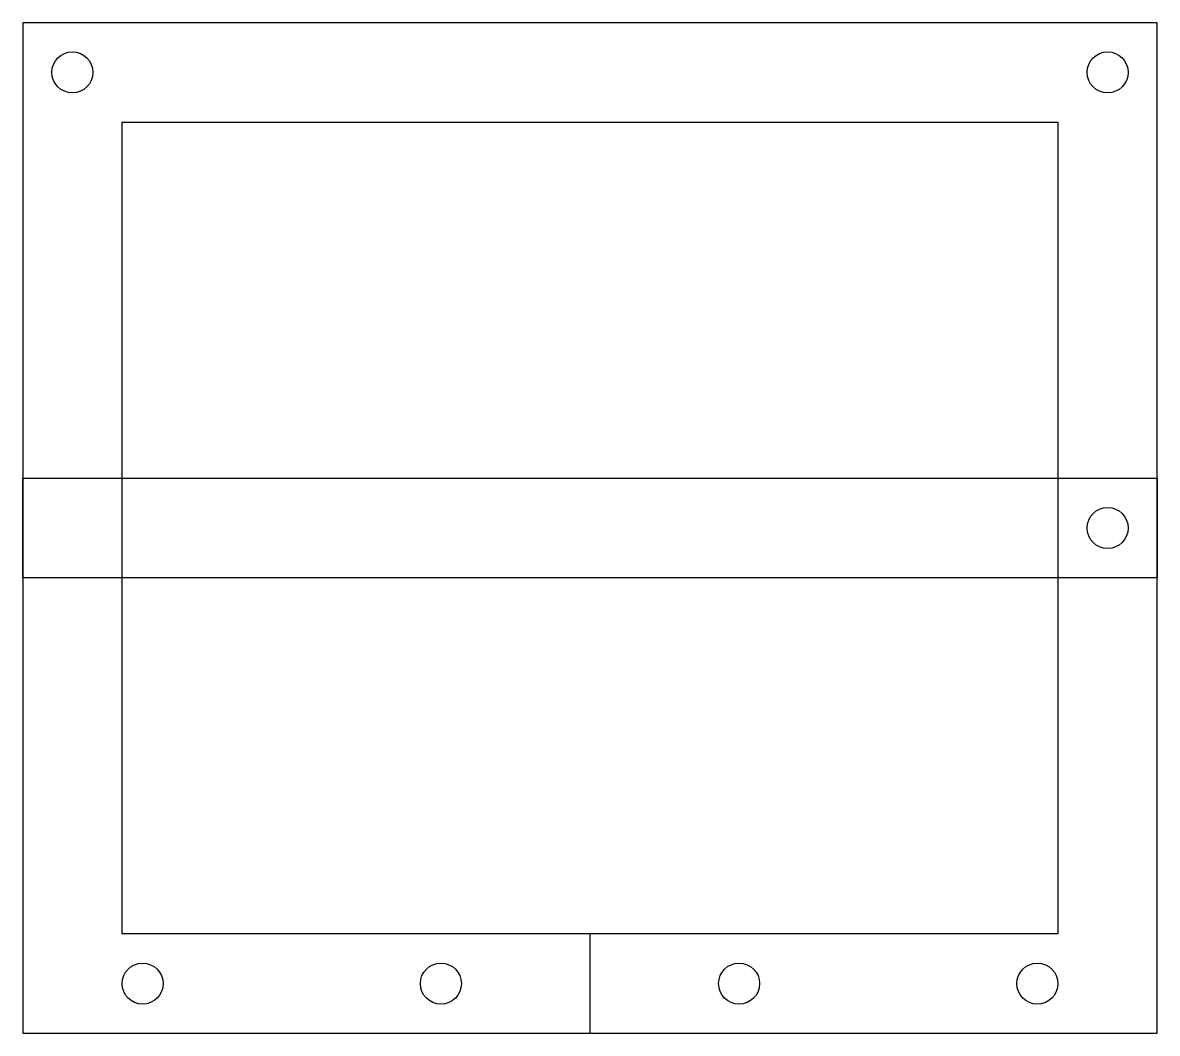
# Model space of a CAD drawing. Header units: millimetres. Extents: x 0 to 91.3, y 0 to 81.3.
import ezdxf

# ---------------------------------------------------------------- set-up
doc = ezdxf.new("R2010")
doc.units = ezdxf.units.MM
doc.layers.get('0').update_dxf_attribs({"linetype": 'CONTINUOUS'})

msp = doc.modelspace()

# ---------------------------------------------------------------- linework, layer by layer
msp.add_line((45.65, 8), (45.65, 0))
for points in [[(0, 0), (91.3, 0), (91.3, 81.3), (0, 81.3)], [(8, 73.3), (83.3, 73.3), (83.3, 8), (8, 8)], [(0, 44.65), (91.3, 44.65), (91.3, 36.65), (0, 36.65)]]:
    msp.add_lwpolyline(points, close=True)
for centre in [(4, 77.3), (87.3, 77.3), (87.3, 40.65), (9.65, 4), (33.65, 4), (57.65, 4), (81.65, 4)]:
    msp.add_circle(centre, 1.65)

doc.saveas('drawing.dxf')
